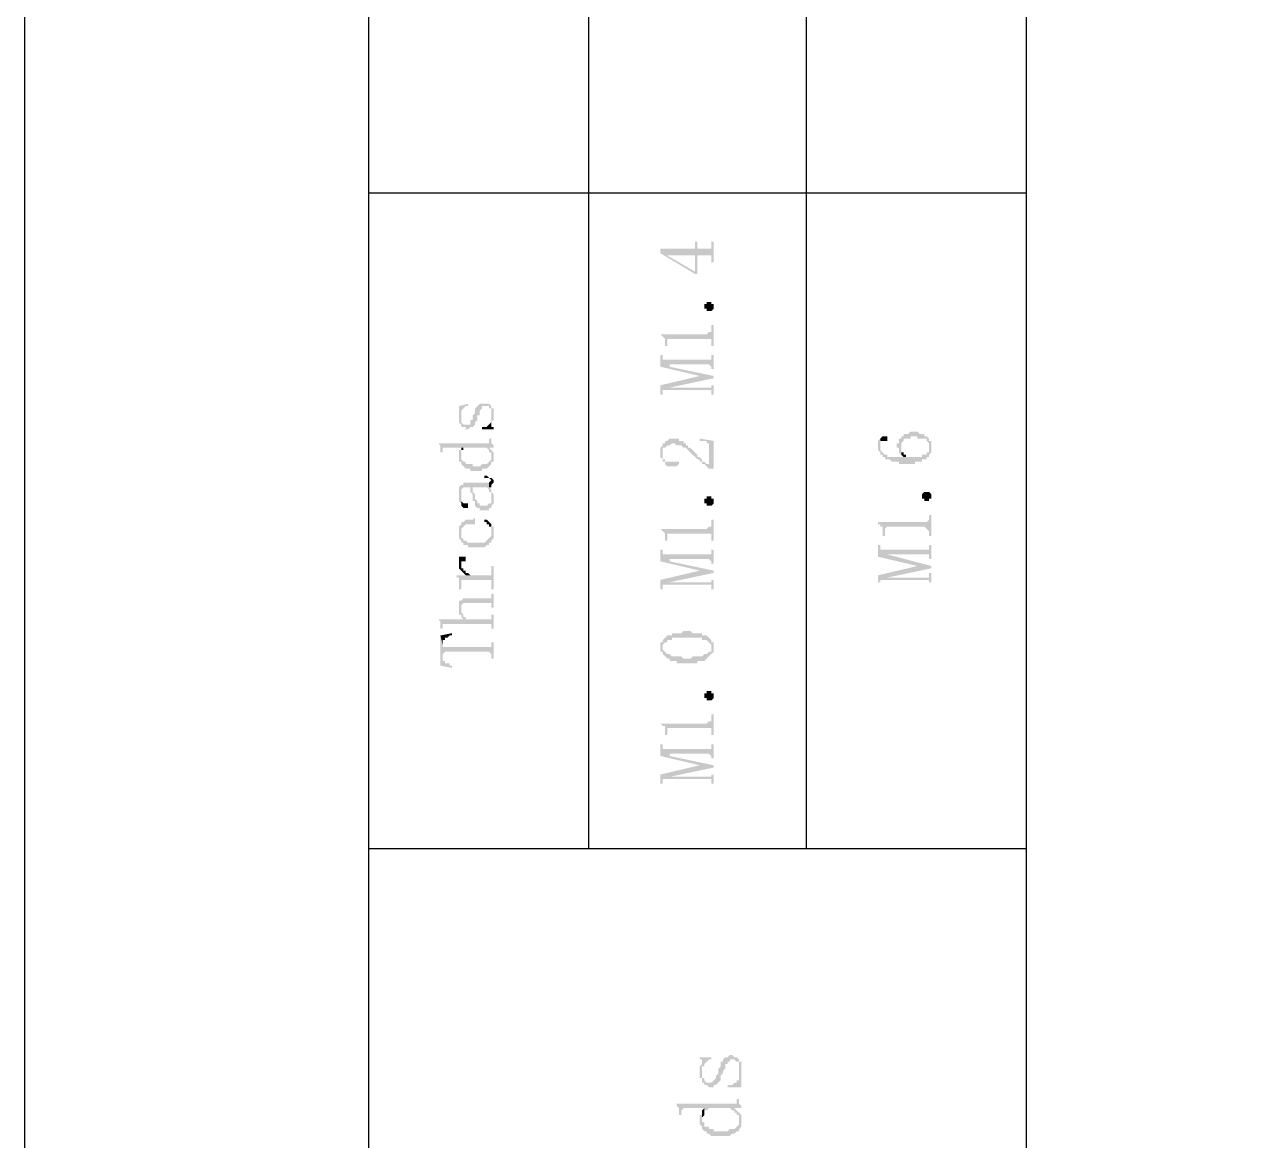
# Model space of a CAD drawing. Header units: inches. Extents: x 3613 to 8393, y -2205 to -794.
# Drawn here: x 6219.93 to 6243.69, y -1043.75 to -1022.01 of the extents above; entities that cross this region are included whole.
import ezdxf

# ---------------------------------------------------------------- set-up
doc = ezdxf.new("R2010")
doc.units = ezdxf.units.IN
doc.header["$MEASUREMENT"] = 0

msp = doc.modelspace()

# ---------------------------------------------------------------- hatches: boundary and pattern name
at = {"transparency": 33554559}
for points in [[(6232.326, -1026.374), (6232.326, -1026.464), (6233.003, -1026.871), (6233.048, -1026.871), (6233.048, -1026.509), (6233.318, -1026.509), (6233.318, -1026.645), (6233.364, -1026.645), (6233.364, -1026.239), (6233.318, -1026.239), (6233.318, -1026.329), (6233.318, -1026.374), (6233.048, -1026.374), (6233.048, -1026.239), (6233.003, -1026.239), (6233.003, -1026.825), (6232.461, -1026.509), (6232.461, -1026.509)], [(6232.326, -1026.374), (6232.461, -1026.509), (6233.003, -1026.509), (6233.003, -1026.825), (6233.003, -1026.374)], [(6233.364, -1027.502), (6233.364, -1027.548), (6233.364, -1027.548), (6233.318, -1027.593), (6233.228, -1027.593), (6233.228, -1027.548), (6233.183, -1027.548), (6233.183, -1027.502), (6233.183, -1027.457), (6233.228, -1027.457), (6233.228, -1027.412), (6233.318, -1027.412), (6233.318, -1027.457), (6233.364, -1027.457), (6233.364, -1027.502)], [(6232.326, -1028.044), (6232.326, -1028.044), (6232.371, -1028.089), (6232.371, -1028.089), (6232.416, -1028.134), (6232.416, -1028.179), (6232.416, -1028.27), (6232.461, -1028.27), (6232.461, -1028.134), (6233.318, -1028.134), (6233.318, -1028.179), (6233.318, -1028.27), (6233.364, -1028.27), (6233.364, -1027.863), (6233.318, -1027.863), (6233.318, -1027.954), (6233.318, -1027.999), (6233.273, -1027.999), (6233.228, -1028.044)], [(6232.326, -1028.45), (6232.326, -1028.676), (6233.093, -1028.856), (6233.093, -1028.856), (6233.364, -1028.901), (6233.364, -1028.856), (6232.506, -1028.676), (6232.506, -1028.631), (6232.416, -1028.54), (6232.371, -1028.54), (6232.371, -1028.45)], [(6232.416, -1028.54), (6232.506, -1028.631), (6233.273, -1028.631), (6233.318, -1028.676), (6233.318, -1028.721), (6233.364, -1028.721), (6233.364, -1028.45), (6233.318, -1028.45), (6233.318, -1028.495), (6233.318, -1028.54), (6233.273, -1028.54)], [(6232.326, -1029.037), (6232.326, -1029.217), (6232.371, -1029.217), (6232.371, -1029.172), (6232.371, -1029.127), (6232.416, -1029.127), (6232.506, -1029.082), (6233.364, -1028.901), (6233.093, -1028.856)], [(6232.416, -1029.127), (6233.318, -1029.127), (6233.318, -1029.217), (6233.364, -1029.217), (6233.364, -1029.037), (6233.318, -1029.037), (6233.318, -1029.082), (6232.506, -1029.082)], [(6228.399, -1029.443), (6228.399, -1029.488), (6228.444, -1029.804), (6228.444, -1029.624), (6228.444, -1029.578), (6228.444, -1029.533), (6228.489, -1029.488), (6228.489, -1029.488), (6228.534, -1029.443), (6228.58, -1029.443), (6228.58, -1029.398)], [(6228.444, -1029.804), (6228.444, -1029.849), (6228.534, -1029.849), (6228.534, -1029.894), (6228.58, -1029.894), (6228.625, -1029.849), (6228.67, -1029.849), (6228.715, -1029.804), (6228.715, -1029.759), (6228.715, -1029.759), (6228.76, -1029.714), (6228.76, -1029.669), (6228.76, -1029.624), (6228.805, -1029.624), (6228.805, -1029.533), (6228.805, -1029.533), (6228.85, -1029.488), (6228.85, -1029.443), (6228.986, -1029.443), (6228.986, -1029.488), (6229.031, -1029.488), (6229.031, -1029.533), (6229.031, -1029.804), (6229.031, -1029.759), (6229.076, -1029.714), (6229.076, -1029.624), (6229.076, -1029.488), (6229.031, -1029.488), (6229.031, -1029.443), (6229.031, -1029.443), (6228.986, -1029.398), (6228.805, -1029.398), (6228.76, -1029.443), (6228.76, -1029.443), (6228.715, -1029.488), (6228.715, -1029.533), (6228.715, -1029.578), (6228.67, -1029.624), (6228.67, -1029.669), (6228.67, -1029.714), (6228.625, -1029.714), (6228.625, -1029.804), (6228.489, -1029.804), (6228.444, -1029.759), (6228.444, -1029.714), (6228.444, -1029.624)], [(6228.399, -1029.624), (6228.399, -1029.714), (6228.399, -1029.759), (6228.444, -1029.804), (6228.399, -1029.488), (6228.399, -1029.533)], [(6228.85, -1029.849), (6228.85, -1029.894), (6229.076, -1029.894), (6229.076, -1029.849), (6229.031, -1029.849), (6229.031, -1029.624), (6229.031, -1029.669), (6229.031, -1029.759), (6229.031, -1029.759), (6228.986, -1029.804), (6228.986, -1029.804), (6228.941, -1029.849), (6228.896, -1029.849)], [(6236.929, -1030.21), (6236.929, -1030.255), (6236.974, -1030.255), (6236.974, -1030.346), (6236.974, -1030.346), (6237.019, -1030.391), (6237.019, -1030.21), (6237.019, -1030.165), (6237.019, -1030.165), (6237.064, -1030.12), (6237.064, -1030.075), (6237.2, -1030.075), (6237.2, -1030.03), (6237.335, -1030.03), (6237.335, -1030.075), (6237.516, -1030.075), (6237.516, -1030.12), (6237.516, -1030.12), (6237.561, -1030.165), (6237.561, -1030.391), (6237.606, -1030.346), (6237.606, -1030.255), (6237.606, -1030.21), (6237.606, -1030.12), (6237.561, -1030.12), (6237.561, -1030.075), (6237.561, -1030.075), (6237.516, -1030.03), (6237.471, -1030.03), (6237.471, -1029.985), (6237.38, -1029.985), (6237.335, -1029.94), (6237.2, -1029.94), (6237.155, -1029.985), (6237.064, -1029.985), (6237.064, -1030.03), (6237.019, -1030.03), (6237.019, -1030.075), (6236.974, -1030.075), (6236.974, -1030.12), (6236.974, -1030.165), (6236.929, -1030.165)], [(6227.993, -1030.165), (6227.993, -1030.165), (6228.038, -1030.21), (6228.038, -1030.255), (6228.038, -1030.346), (6228.083, -1030.346), (6228.083, -1030.255), (6228.489, -1030.255), (6228.489, -1030.301), (6228.489, -1030.255), (6229.076, -1030.255), (6229.076, -1030.21), (6229.076, -1030.21), (6229.031, -1030.165), (6229.031, -1030.12), (6229.031, -1030.075), (6228.986, -1030.075), (6228.986, -1030.12), (6228.986, -1030.165), (6228.941, -1030.165)], [(6232.326, -1030.346), (6232.326, -1030.391), (6232.326, -1030.436), (6232.371, -1030.481), (6232.371, -1030.346), (6232.371, -1030.255), (6232.416, -1030.255), (6232.461, -1030.21), (6232.506, -1030.21), (6232.551, -1030.165), (6232.596, -1030.165), (6232.641, -1030.21), (6232.732, -1030.21), (6232.777, -1030.255), (6232.822, -1030.255), (6232.867, -1030.301), (6232.867, -1030.301), (6232.912, -1030.346), (6232.912, -1030.346), (6232.957, -1030.391), (6232.957, -1030.391), (6233.003, -1030.436), (6233.003, -1030.436), (6233.048, -1030.481), (6233.093, -1030.481), (6233.093, -1030.526), (6233.138, -1030.526), (6233.138, -1030.571), (6233.183, -1030.571), (6233.228, -1030.617), (6233.228, -1030.617), (6233.273, -1030.662), (6233.273, -1030.571), (6233.228, -1030.571), (6233.183, -1030.526), (6233.138, -1030.526), (6233.138, -1030.481), (6233.138, -1030.481), (6233.093, -1030.436), (6233.048, -1030.436), (6233.048, -1030.391), (6233.048, -1030.391), (6233.003, -1030.346), (6233.003, -1030.346), (6232.957, -1030.301), (6232.957, -1030.301), (6232.912, -1030.255), (6232.867, -1030.255), (6232.867, -1030.21), (6232.822, -1030.21), (6232.822, -1030.165), (6232.777, -1030.165), (6232.777, -1030.12), (6232.687, -1030.12), (6232.687, -1030.075), (6232.506, -1030.075), (6232.461, -1030.12), (6232.416, -1030.12), (6232.416, -1030.165), (6232.371, -1030.165), (6232.371, -1030.21), (6232.371, -1030.21), (6232.326, -1030.255), (6232.326, -1030.301), (6232.326, -1030.301)], [(6233.093, -1030.075), (6233.093, -1030.12), (6233.228, -1030.12), (6233.228, -1030.165), (6233.273, -1030.165), (6233.273, -1030.662), (6233.364, -1030.662), (6233.364, -1030.12)], [(6236.568, -1030.21), (6236.568, -1030.255), (6236.568, -1030.301), (6236.613, -1030.346), (6236.613, -1030.391), (6236.658, -1030.391), (6236.658, -1030.436), (6236.703, -1030.436), (6236.703, -1030.481), (6236.794, -1030.481), (6236.839, -1030.526), (6236.974, -1030.526), (6236.974, -1030.571), (6237.29, -1030.571), (6237.29, -1030.526), (6237.426, -1030.526), (6237.426, -1030.481), (6237.516, -1030.481), (6237.516, -1030.436), (6237.561, -1030.436), (6237.561, -1030.391), (6237.561, -1030.255), (6237.561, -1030.346), (6237.516, -1030.346), (6237.516, -1030.391), (6237.426, -1030.391), (6237.426, -1030.436), (6236.749, -1030.436), (6236.749, -1030.391), (6236.703, -1030.391), (6236.658, -1030.346), (6236.658, -1030.346), (6236.613, -1030.301), (6236.613, -1030.255), (6236.613, -1030.075), (6236.568, -1030.12), (6236.568, -1030.165)], [(6236.613, -1030.075), (6236.613, -1030.21), (6236.613, -1030.12), (6236.749, -1030.12), (6236.749, -1030.03), (6236.658, -1030.03)], [(6228.399, -1030.436), (6228.399, -1030.481), (6228.399, -1030.526), (6228.444, -1030.526), (6228.444, -1030.571), (6228.444, -1030.571), (6228.489, -1030.617), (6228.489, -1030.617), (6228.534, -1030.662), (6228.625, -1030.662), (6228.625, -1030.707), (6228.85, -1030.707), (6228.85, -1030.662), (6228.941, -1030.662), (6228.986, -1030.617), (6228.986, -1030.617), (6229.031, -1030.571), (6229.031, -1030.436), (6229.031, -1030.481), (6229.031, -1030.481), (6228.986, -1030.526), (6228.986, -1030.526), (6228.941, -1030.571), (6228.85, -1030.571), (6228.805, -1030.617), (6228.67, -1030.617), (6228.67, -1030.571), (6228.534, -1030.571), (6228.534, -1030.526), (6228.489, -1030.526), (6228.444, -1030.481), (6228.444, -1030.301), (6228.399, -1030.301), (6228.399, -1030.346), (6228.399, -1030.391)], [(6228.444, -1030.301), (6228.444, -1030.391), (6228.444, -1030.301), (6228.489, -1030.301), (6228.489, -1030.255), (6228.444, -1030.255)], [(6228.941, -1030.255), (6228.986, -1030.301), (6228.986, -1030.346), (6229.031, -1030.346), (6229.031, -1030.571), (6229.031, -1030.526), (6229.076, -1030.526), (6229.076, -1030.481), (6229.076, -1030.436), (6229.076, -1030.391), (6229.076, -1030.346), (6229.031, -1030.301), (6229.031, -1030.301), (6228.986, -1030.255)], [(6232.371, -1030.481), (6232.371, -1030.526), (6232.416, -1030.526), (6232.416, -1030.571), (6232.416, -1030.571), (6232.461, -1030.617), (6232.641, -1030.617), (6232.687, -1030.571), (6232.687, -1030.526), (6232.416, -1030.526), (6232.416, -1030.481), (6232.371, -1030.481), (6232.371, -1030.391), (6232.371, -1030.391)], [(6237.019, -1030.391), (6237.019, -1030.391), (6237.064, -1030.436), (6237.11, -1030.436), (6237.11, -1030.391), (6237.064, -1030.391), (6237.064, -1030.346), (6237.019, -1030.346), (6237.019, -1030.301), (6237.019, -1030.21)], [(6228.896, -1030.797), (6228.896, -1030.842), (6228.986, -1030.842), (6229.031, -1030.887), (6229.031, -1031.023), (6229.031, -1030.978), (6229.031, -1030.978), (6229.076, -1030.932), (6229.076, -1030.887), (6229.031, -1030.842), (6228.986, -1030.842), (6228.941, -1030.797)], [(6228.986, -1030.932), (6228.986, -1031.023), (6229.031, -1031.023), (6229.031, -1030.887), (6229.031, -1030.887)], [(6228.399, -1031.158), (6228.399, -1031.203), (6228.399, -1031.293), (6228.399, -1031.293), (6228.444, -1031.339), (6228.444, -1031.158), (6228.444, -1031.068), (6228.444, -1031.068), (6228.489, -1031.023), (6228.625, -1031.023), (6228.625, -1031.113), (6228.67, -1031.158), (6228.67, -1031.203), (6228.67, -1031.023), (6228.941, -1031.023), (6228.986, -1031.068), (6228.986, -1031.113), (6229.031, -1031.113), (6229.031, -1031.203), (6229.031, -1031.248), (6229.031, -1031.068), (6229.031, -1031.068), (6228.986, -1031.023), (6228.986, -1030.932), (6228.489, -1030.932), (6228.489, -1030.978), (6228.444, -1030.978), (6228.399, -1031.023)], [(6228.67, -1031.203), (6228.67, -1031.293), (6228.715, -1031.293), (6228.715, -1031.339), (6228.715, -1031.384), (6228.715, -1031.384), (6228.76, -1031.429), (6228.805, -1031.429), (6228.805, -1031.474), (6228.986, -1031.474), (6228.986, -1031.429), (6229.031, -1031.429), (6229.031, -1031.384), (6229.031, -1031.384), (6229.076, -1031.339), (6229.076, -1031.248), (6229.076, -1031.203), (6229.076, -1031.158), (6229.031, -1031.113), (6229.031, -1031.293), (6229.031, -1031.339), (6228.986, -1031.339), (6228.941, -1031.384), (6228.805, -1031.384), (6228.805, -1031.339), (6228.76, -1031.339), (6228.76, -1031.293), (6228.76, -1031.293), (6228.715, -1031.248), (6228.715, -1031.203), (6228.715, -1031.158), (6228.67, -1031.113), (6228.67, -1031.023)], [(6237.606, -1031.203), (6237.606, -1031.248), (6237.561, -1031.248), (6237.561, -1031.293), (6237.471, -1031.293), (6237.471, -1031.248), (6237.426, -1031.248), (6237.426, -1031.203), (6237.426, -1031.158), (6237.426, -1031.158), (6237.471, -1031.113), (6237.561, -1031.113), (6237.606, -1031.158), (6237.606, -1031.203)], [(6228.444, -1031.339), (6228.444, -1031.384), (6228.444, -1031.384), (6228.489, -1031.429), (6228.58, -1031.429), (6228.58, -1031.384), (6228.58, -1031.339), (6228.489, -1031.339), (6228.444, -1031.293), (6228.444, -1031.158)], [(6233.364, -1031.293), (6233.364, -1031.339), (6233.364, -1031.339), (6233.318, -1031.384), (6233.228, -1031.384), (6233.228, -1031.339), (6233.183, -1031.339), (6233.183, -1031.293), (6233.183, -1031.248), (6233.228, -1031.248), (6233.228, -1031.203), (6233.318, -1031.203), (6233.318, -1031.248), (6233.364, -1031.248), (6233.364, -1031.293)], [(6236.568, -1031.7), (6236.568, -1031.745), (6236.613, -1031.745), (6236.613, -1031.79), (6236.658, -1031.79), (6236.658, -1031.835), (6236.658, -1031.97), (6236.703, -1031.97), (6236.703, -1031.835), (6236.703, -1031.835), (6236.749, -1031.79), (6237.471, -1031.79), (6237.516, -1031.835), (6237.516, -1031.835), (6237.561, -1031.88), (6237.561, -1031.97), (6237.606, -1031.97), (6237.606, -1031.564), (6237.561, -1031.564), (6237.561, -1031.655), (6237.561, -1031.655), (6237.516, -1031.7), (6237.471, -1031.7)], [(6228.399, -1031.79), (6228.444, -1031.88), (6228.444, -1031.835), (6228.444, -1031.835), (6228.489, -1031.79), (6228.489, -1031.79), (6228.534, -1031.745), (6228.715, -1031.745), (6228.715, -1032.196), (6228.896, -1032.196), (6228.941, -1032.151), (6228.986, -1032.151), (6228.986, -1032.106), (6229.031, -1032.106), (6229.031, -1032.061), (6229.031, -1032.061), (6229.076, -1032.016), (6229.076, -1031.97), (6229.076, -1031.88), (6229.076, -1031.835), (6229.076, -1031.79), (6229.031, -1031.79), (6229.031, -1031.745), (6229.031, -1031.88), (6229.031, -1031.97), (6229.031, -1031.97), (6228.986, -1032.016), (6228.986, -1032.016), (6228.941, -1032.061), (6228.941, -1032.061), (6228.896, -1032.106), (6228.715, -1032.106), (6228.715, -1031.609), (6228.715, -1031.609), (6228.67, -1031.655), (6228.534, -1031.655), (6228.489, -1031.7), (6228.444, -1031.7), (6228.444, -1031.745), (6228.444, -1031.745)], [(6228.399, -1031.925), (6228.399, -1032.016), (6228.399, -1032.016), (6228.444, -1032.061), (6228.444, -1032.106), (6228.489, -1032.106), (6228.489, -1032.151), (6228.58, -1032.151), (6228.58, -1032.196), (6228.715, -1032.196), (6228.715, -1032.106), (6228.58, -1032.106), (6228.534, -1032.061), (6228.489, -1032.061), (6228.489, -1032.016), (6228.444, -1032.016), (6228.444, -1031.97), (6228.444, -1031.88), (6228.399, -1031.79), (6228.399, -1031.835), (6228.399, -1031.88)], [(6228.896, -1031.7), (6228.941, -1031.7), (6228.941, -1031.745), (6228.986, -1031.745), (6228.986, -1031.79), (6229.031, -1031.79), (6229.031, -1031.835), (6229.031, -1031.88), (6229.031, -1031.745), (6229.031, -1031.745), (6228.986, -1031.7), (6228.986, -1031.7), (6228.941, -1031.655), (6228.896, -1031.655)], [(6232.326, -1031.835), (6232.326, -1031.835), (6232.371, -1031.88), (6232.371, -1031.88), (6232.416, -1031.925), (6232.416, -1031.97), (6232.416, -1032.061), (6232.461, -1032.061), (6232.461, -1031.925), (6233.318, -1031.925), (6233.318, -1031.97), (6233.318, -1032.061), (6233.364, -1032.061), (6233.364, -1031.655), (6233.318, -1031.655), (6233.318, -1031.745), (6233.318, -1031.79), (6233.273, -1031.79), (6233.228, -1031.835)], [(6232.326, -1032.241), (6232.326, -1032.467), (6233.093, -1032.647), (6233.093, -1032.647), (6233.364, -1032.693), (6233.364, -1032.647), (6232.506, -1032.467), (6232.506, -1032.422), (6232.416, -1032.332), (6232.371, -1032.332), (6232.371, -1032.241)], [(6232.416, -1032.332), (6232.506, -1032.422), (6233.273, -1032.422), (6233.318, -1032.467), (6233.318, -1032.512), (6233.364, -1032.512), (6233.364, -1032.241), (6233.318, -1032.241), (6233.318, -1032.286), (6233.318, -1032.332), (6233.273, -1032.332)], [(6236.568, -1032.151), (6236.568, -1032.377), (6237.335, -1032.557), (6237.335, -1032.557), (6237.606, -1032.602), (6237.606, -1032.557), (6236.749, -1032.332), (6236.749, -1032.332), (6236.658, -1032.241), (6236.613, -1032.241), (6236.613, -1032.196), (6236.613, -1032.151)], [(6236.658, -1032.241), (6236.749, -1032.332), (6237.561, -1032.332), (6237.561, -1032.377), (6237.561, -1032.422), (6237.606, -1032.422), (6237.606, -1032.151), (6237.561, -1032.151), (6237.561, -1032.196), (6237.561, -1032.241), (6237.516, -1032.241)], [(6228.399, -1032.467), (6228.399, -1032.557), (6228.399, -1032.602), (6228.444, -1032.647), (6228.444, -1032.512), (6228.444, -1032.467), (6228.534, -1032.467), (6228.534, -1032.422), (6228.534, -1032.377), (6228.399, -1032.377), (6228.399, -1032.422)], [(6228.444, -1032.647), (6228.444, -1032.647), (6228.489, -1032.693), (6228.489, -1032.693), (6228.534, -1032.738), (6228.625, -1032.738), (6228.58, -1032.693), (6228.534, -1032.693), (6228.534, -1032.647), (6228.489, -1032.647), (6228.489, -1032.602), (6228.444, -1032.602), (6228.444, -1032.557), (6228.444, -1032.512)], [(6228.354, -1032.738), (6228.354, -1032.783), (6228.399, -1032.783), (6228.399, -1032.873), (6228.399, -1032.918), (6228.399, -1033.009), (6228.444, -1033.009), (6228.444, -1032.873), (6228.444, -1032.828), (6229.031, -1032.828), (6229.031, -1032.873), (6229.031, -1033.009), (6229.076, -1033.009), (6229.076, -1032.557), (6229.031, -1032.557), (6229.031, -1032.693), (6229.031, -1032.738), (6228.58, -1032.738)], [(6232.326, -1032.828), (6232.326, -1033.009), (6232.371, -1033.009), (6232.371, -1032.963), (6232.371, -1032.918), (6232.416, -1032.918), (6232.506, -1032.873), (6233.364, -1032.693), (6233.093, -1032.647)], [(6236.568, -1032.738), (6236.568, -1032.873), (6236.613, -1032.873), (6236.613, -1032.828), (6236.658, -1032.828), (6236.749, -1032.783), (6237.606, -1032.602), (6237.335, -1032.557)], [(6236.658, -1032.828), (6237.561, -1032.828), (6237.561, -1032.873), (6237.606, -1032.873), (6237.606, -1032.693), (6237.561, -1032.693), (6237.561, -1032.738), (6237.561, -1032.783), (6236.749, -1032.783)], [(6232.416, -1032.918), (6233.318, -1032.918), (6233.318, -1033.009), (6233.364, -1033.009), (6233.364, -1032.828), (6233.318, -1032.828), (6233.318, -1032.873), (6232.506, -1032.873)], [(6228.399, -1033.37), (6228.399, -1033.415), (6228.399, -1033.505), (6228.444, -1033.505), (6228.444, -1033.55), (6228.444, -1033.55), (6228.489, -1033.595), (6228.489, -1033.595), (6228.534, -1033.55), (6228.489, -1033.55), (6228.489, -1033.505), (6228.489, -1033.505), (6228.444, -1033.46), (6228.444, -1033.234), (6228.399, -1033.234), (6228.399, -1033.324), (6228.399, -1033.324)], [(6228.444, -1033.234), (6228.444, -1033.37), (6228.444, -1033.324), (6228.489, -1033.279), (6229.031, -1033.279), (6229.031, -1033.37), (6229.076, -1033.37), (6229.076, -1033.099), (6229.031, -1033.099), (6229.031, -1033.144), (6229.031, -1033.189), (6228.489, -1033.189)], [(6227.993, -1033.595), (6227.993, -1033.595), (6228.038, -1033.64), (6228.038, -1033.685), (6228.038, -1033.776), (6228.083, -1033.776), (6228.083, -1033.731), (6228.083, -1033.685), (6229.031, -1033.685), (6229.031, -1033.776), (6229.076, -1033.776), (6229.076, -1033.505), (6229.031, -1033.505), (6229.031, -1033.55), (6229.031, -1033.595), (6228.534, -1033.595), (6228.534, -1033.55), (6228.489, -1033.595)], [(6228.038, -1033.911), (6228.083, -1034.092), (6228.083, -1034.001), (6228.128, -1034.001), (6228.128, -1033.956), (6228.173, -1033.956), (6228.219, -1033.911), (6228.264, -1033.911), (6228.264, -1033.866)], [(6228.038, -1033.911), (6228.038, -1034.498), (6228.264, -1034.543), (6228.264, -1034.498), (6228.219, -1034.498), (6228.219, -1034.453), (6228.128, -1034.453), (6228.128, -1034.408), (6228.083, -1034.408), (6228.083, -1034.317), (6228.083, -1034.092)], [(6232.326, -1034.137), (6232.326, -1034.227), (6232.371, -1034.227), (6232.371, -1034.272), (6232.371, -1034.137), (6232.371, -1034.092), (6232.371, -1034.092), (6232.416, -1034.047), (6232.461, -1034.047), (6232.461, -1034.001), (6232.551, -1034.001), (6232.551, -1033.956), (6233.138, -1033.956), (6233.138, -1034.001), (6233.228, -1034.001), (6233.273, -1034.047), (6233.273, -1034.047), (6233.318, -1034.092), (6233.318, -1034.137), (6233.318, -1034.001), (6233.318, -1034.001), (6233.273, -1033.956), (6233.273, -1033.956), (6233.228, -1033.911), (6233.138, -1033.911), (6233.138, -1033.866), (6232.957, -1033.866), (6232.912, -1033.821), (6232.777, -1033.821), (6232.732, -1033.866), (6232.551, -1033.866), (6232.551, -1033.911), (6232.461, -1033.911), (6232.416, -1033.956), (6232.416, -1033.956), (6232.371, -1034.001), (6232.371, -1034.047), (6232.326, -1034.047)], [(6228.083, -1034.092), (6228.083, -1034.317), (6228.083, -1034.272), (6228.083, -1034.272), (6228.128, -1034.227), (6228.986, -1034.227), (6229.031, -1034.272), (6229.031, -1034.362), (6229.076, -1034.362), (6229.076, -1034.047), (6229.031, -1034.047), (6229.031, -1034.092), (6229.031, -1034.137), (6228.083, -1034.137)], [(6232.371, -1034.272), (6232.416, -1034.317), (6232.416, -1034.317), (6232.461, -1034.362), (6232.506, -1034.362), (6232.506, -1034.408), (6232.641, -1034.408), (6232.641, -1034.453), (6233.048, -1034.453), (6233.048, -1034.408), (6233.183, -1034.408), (6233.228, -1034.362), (6233.228, -1034.362), (6233.273, -1034.317), (6233.273, -1034.317), (6233.318, -1034.272), (6233.318, -1034.272), (6233.364, -1034.227), (6233.364, -1034.182), (6233.364, -1034.137), (6233.364, -1034.092), (6233.364, -1034.047), (6233.318, -1034.047), (6233.318, -1034.001), (6233.318, -1034.182), (6233.318, -1034.227), (6233.273, -1034.227), (6233.228, -1034.272), (6233.183, -1034.272), (6233.138, -1034.317), (6232.957, -1034.317), (6232.912, -1034.362), (6232.777, -1034.362), (6232.732, -1034.317), (6232.551, -1034.317), (6232.506, -1034.272), (6232.461, -1034.272), (6232.416, -1034.227), (6232.416, -1034.227), (6232.371, -1034.182), (6232.371, -1034.137)], [(6233.364, -1035.085), (6233.364, -1035.13), (6233.364, -1035.13), (6233.318, -1035.175), (6233.228, -1035.175), (6233.228, -1035.13), (6233.183, -1035.13), (6233.183, -1035.085), (6233.183, -1035.039), (6233.228, -1035.039), (6233.228, -1034.994), (6233.318, -1034.994), (6233.318, -1035.039), (6233.364, -1035.039), (6233.364, -1035.085)], [(6232.326, -1035.626), (6232.326, -1035.626), (6232.371, -1035.671), (6232.416, -1035.671), (6232.416, -1035.716), (6232.416, -1035.762), (6232.416, -1035.852), (6232.461, -1035.852), (6232.461, -1035.716), (6233.318, -1035.716), (6233.318, -1035.762), (6233.318, -1035.852), (6233.364, -1035.852), (6233.364, -1035.446), (6233.318, -1035.446), (6233.318, -1035.536), (6233.318, -1035.581), (6233.273, -1035.581), (6233.228, -1035.626)], [(6232.326, -1036.032), (6232.326, -1036.258), (6233.093, -1036.439), (6233.093, -1036.439), (6233.364, -1036.484), (6233.364, -1036.439), (6232.506, -1036.258), (6232.506, -1036.213), (6232.416, -1036.123), (6232.371, -1036.123), (6232.371, -1036.032)], [(6232.416, -1036.123), (6232.506, -1036.213), (6233.273, -1036.213), (6233.318, -1036.258), (6233.318, -1036.303), (6233.364, -1036.303), (6233.364, -1036.032), (6233.318, -1036.032), (6233.318, -1036.078), (6233.318, -1036.123), (6233.273, -1036.123)], [(6232.326, -1036.619), (6232.326, -1036.8), (6232.371, -1036.8), (6232.371, -1036.754), (6232.371, -1036.709), (6232.416, -1036.709), (6232.506, -1036.664), (6233.364, -1036.484), (6233.093, -1036.439)], [(6232.416, -1036.709), (6233.318, -1036.709), (6233.318, -1036.8), (6233.364, -1036.8), (6233.364, -1036.619), (6233.318, -1036.619), (6233.318, -1036.664), (6232.506, -1036.664)], [(6233.093, -1042.125), (6233.093, -1042.17), (6233.138, -1042.17), (6233.138, -1042.577), (6233.138, -1042.396), (6233.138, -1042.306), (6233.183, -1042.306), (6233.183, -1042.261), (6233.228, -1042.215), (6233.228, -1042.215), (6233.273, -1042.17), (6233.318, -1042.17), (6233.318, -1042.125)], [(6233.093, -1042.396), (6233.093, -1042.531), (6233.138, -1042.531), (6233.138, -1042.577), (6233.138, -1042.215), (6233.138, -1042.261), (6233.093, -1042.306)], [(6233.138, -1042.577), (6233.138, -1042.622), (6233.183, -1042.622), (6233.183, -1042.667), (6233.228, -1042.667), (6233.273, -1042.712), (6233.364, -1042.712), (6233.364, -1042.667), (6233.409, -1042.667), (6233.454, -1042.622), (6233.454, -1042.622), (6233.499, -1042.577), (6233.499, -1042.486), (6233.544, -1042.441), (6233.544, -1042.396), (6233.589, -1042.351), (6233.589, -1042.261), (6233.634, -1042.261), (6233.634, -1042.215), (6233.68, -1042.215), (6233.68, -1042.17), (6233.77, -1042.17), (6233.815, -1042.215), (6233.86, -1042.215), (6233.86, -1042.261), (6233.86, -1042.396), (6233.905, -1042.622), (6233.905, -1042.577), (6233.905, -1042.486), (6233.905, -1042.306), (6233.905, -1042.215), (6233.86, -1042.215), (6233.86, -1042.17), (6233.86, -1042.17), (6233.815, -1042.125), (6233.77, -1042.125), (6233.725, -1042.08), (6233.68, -1042.08), (6233.634, -1042.125), (6233.589, -1042.125), (6233.544, -1042.17), (6233.544, -1042.215), (6233.499, -1042.215), (6233.499, -1042.306), (6233.454, -1042.351), (6233.454, -1042.441), (6233.409, -1042.486), (6233.409, -1042.531), (6233.364, -1042.577), (6233.364, -1042.577), (6233.318, -1042.622), (6233.228, -1042.622), (6233.183, -1042.577), (6233.183, -1042.531), (6233.138, -1042.531), (6233.138, -1042.396)], [(6233.634, -1042.667), (6233.634, -1042.712), (6233.905, -1042.712), (6233.905, -1042.667), (6233.905, -1042.622), (6233.905, -1042.622), (6233.86, -1042.396), (6233.86, -1042.486), (6233.86, -1042.577), (6233.815, -1042.577), (6233.815, -1042.622), (6233.77, -1042.622), (6233.725, -1042.667), (6233.68, -1042.667)], [(6232.641, -1043.028), (6232.641, -1043.073), (6232.687, -1043.118), (6232.687, -1043.254), (6232.732, -1043.254), (6232.732, -1043.163), (6232.732, -1043.163), (6232.777, -1043.118), (6233.183, -1043.118), (6233.183, -1043.163), (6233.228, -1043.163), (6233.273, -1043.118), (6233.68, -1043.118), (6233.725, -1043.163), (6233.77, -1043.163), (6233.77, -1043.118), (6233.905, -1043.118), (6233.905, -1043.073), (6233.86, -1043.028), (6233.86, -1042.938), (6233.815, -1042.938), (6233.815, -1042.983), (6233.815, -1043.028), (6233.77, -1043.028)], [(6233.093, -1043.344), (6233.093, -1043.434), (6233.138, -1043.479), (6233.138, -1043.524), (6233.183, -1043.569), (6233.228, -1043.569), (6233.228, -1043.615), (6233.273, -1043.615), (6233.318, -1043.66), (6233.68, -1043.66), (6233.725, -1043.615), (6233.77, -1043.615), (6233.815, -1043.569), (6233.86, -1043.569), (6233.86, -1043.344), (6233.86, -1043.434), (6233.815, -1043.479), (6233.815, -1043.479), (6233.77, -1043.524), (6233.68, -1043.524), (6233.634, -1043.569), (6233.364, -1043.569), (6233.364, -1043.524), (6233.273, -1043.524), (6233.273, -1043.479), (6233.183, -1043.479), (6233.183, -1043.389), (6233.138, -1043.389), (6233.138, -1043.208), (6233.138, -1043.254), (6233.093, -1043.254), (6233.093, -1043.299)], [(6233.138, -1043.208), (6233.138, -1043.344), (6233.138, -1043.299), (6233.183, -1043.254), (6233.183, -1043.208), (6233.183, -1043.118), (6233.183, -1043.118), (6233.138, -1043.163)], [(6233.77, -1043.163), (6233.77, -1043.208), (6233.815, -1043.208), (6233.815, -1043.254), (6233.86, -1043.254), (6233.86, -1043.524), (6233.905, -1043.479), (6233.905, -1043.344), (6233.905, -1043.299), (6233.905, -1043.254), (6233.86, -1043.208), (6233.86, -1043.208), (6233.815, -1043.163), (6233.815, -1043.163), (6233.77, -1043.118)]]:
    msp.add_hatch(color=256, dxfattribs=at).paths.add_polyline_path(points)

# ---------------------------------------------------------------- linework, layer by layer
msp.add_line((6226.639, -894.646), (6226.639, -1181.386))
msp.add_lwpolyline([(6639.932, -1185.646), (6639.932, -888.646), (6219.932, -888.646), (6219.932, -1185.646)], close=True)
for points in [[(6239.456, -894.646), (6239.456, -1181.386)], [(6230.926, -1000.378), (6230.926, -1038.063)], [(6235.169, -1000.378), (6235.169, -1038.063)], [(6226.639, -1025.291), (6239.456, -1025.291)], [(6226.639, -1038.063), (6239.456, -1038.063)]]:
    msp.add_lwpolyline(points)

doc.saveas('drawing.dxf')
